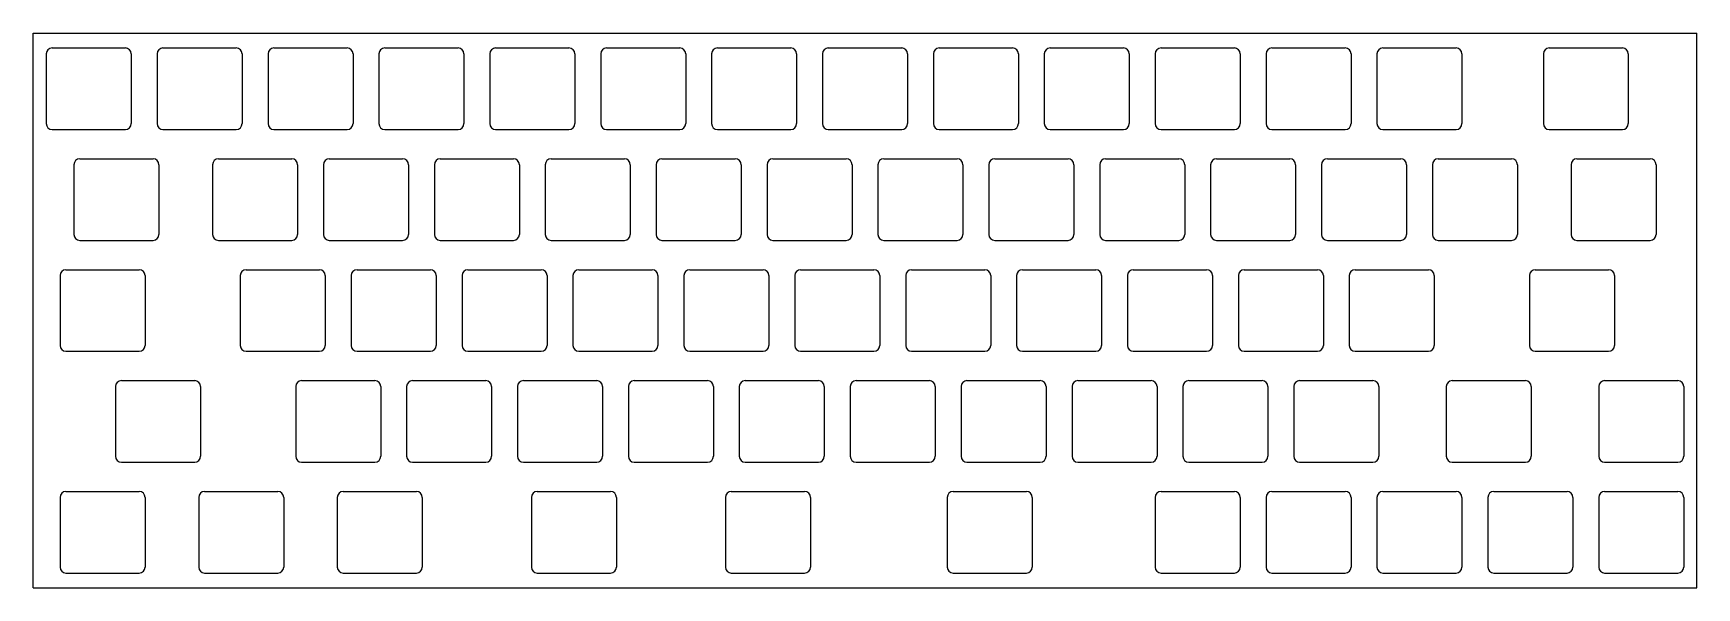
# Model space of a CAD drawing. Header units: millimetres. Extents: x 0 to 286, y -95 to 0.
import ezdxf

# ---------------------------------------------------------------- set-up
doc = ezdxf.new("R2010")
doc.units = ezdxf.units.MM

msp = doc.modelspace()

# ---------------------------------------------------------------- linework, layer by layer
for p, q in [((0, 0), (285.75, 0)), ((0, -95.25), (0, 0)), ((285.75, -95.25), (285.75, 0)), ((3.225, -2.525), (15.825, -2.525)), ((22.275, -2.525), (34.875, -2.525)), ((41.325, -2.525), (53.925, -2.525)), ((60.375, -2.525), (72.975, -2.525)), ((79.425, -2.525), (92.025, -2.525)), ((98.475, -2.525), (111.075, -2.525)), ((117.525, -2.525), (130.125, -2.525)), ((136.575, -2.525), (149.175, -2.525)), ((155.625, -2.525), (168.225, -2.525)), ((174.675, -2.525), (187.275, -2.525)), ((193.725, -2.525), (206.325, -2.525)), ((212.775, -2.525), (225.375, -2.525)), ((231.825, -2.525), (244.425, -2.525)), ((260.4, -2.525), (273, -2.525)), ((2.225, -3.525), (2.225, -15.525)), ((16.825, -3.525), (16.825, -15.525)), ((21.275, -3.525), (21.275, -15.525)), ((35.875, -3.525), (35.875, -15.525)), ((40.325, -3.525), (40.325, -15.525)), ((54.925, -3.525), (54.925, -15.525)), ((59.375, -3.525), (59.375, -15.525)), ((73.975, -3.525), (73.975, -15.525)), ((78.425, -3.525), (78.425, -15.525)), ((93.025, -3.525), (93.025, -15.525)), ((97.475, -3.525), (97.475, -15.525)), ((112.075, -3.525), (112.075, -15.525)), ((116.525, -3.525), (116.525, -15.525)), ((131.125, -3.525), (131.125, -15.525)), ((135.575, -3.525), (135.575, -15.525)), ((150.175, -3.525), (150.175, -15.525)), ((154.625, -3.525), (154.625, -15.525)), ((169.225, -3.525), (169.225, -15.525)), ((173.675, -3.525), (173.675, -15.525)), ((188.275, -3.525), (188.275, -15.525)), ((192.725, -3.525), (192.725, -15.525)), ((207.325, -3.525), (207.325, -15.525)), ((211.775, -3.525), (211.775, -15.525)), ((226.375, -3.525), (226.375, -15.525)), ((230.825, -3.525), (230.825, -15.525)), ((245.425, -3.525), (245.425, -15.525)), ((259.4, -3.525), (259.4, -15.525)), ((274, -3.525), (274, -15.525)), ((3.225, -16.525), (15.825, -16.525)), ((22.275, -16.525), (34.875, -16.525)), ((41.325, -16.525), (53.925, -16.525)), ((60.375, -16.525), (72.975, -16.525)), ((79.425, -16.525), (92.025, -16.525)), ((98.475, -16.525), (111.075, -16.525)), ((117.525, -16.525), (130.125, -16.525)), ((136.575, -16.525), (149.175, -16.525)), ((155.625, -16.525), (168.225, -16.525)), ((174.675, -16.525), (187.275, -16.525)), ((193.725, -16.525), (206.325, -16.525)), ((212.775, -16.525), (225.375, -16.525)), ((231.825, -16.525), (244.425, -16.525)), ((260.4, -16.525), (273, -16.525)), ((6.9875, -22.575), (6.9875, -34.575)), ((7.9875, -21.575), (20.5875, -21.575)), ((21.5875, -22.575), (21.5875, -34.575)), ((30.8, -22.575), (30.8, -34.575)), ((31.8, -21.575), (44.4, -21.575)), ((45.4, -22.575), (45.4, -34.575)), ((49.85, -22.575), (49.85, -34.575)), ((50.85, -21.575), (63.45, -21.575)), ((64.45, -22.575), (64.45, -34.575)), ((68.9, -22.575), (68.9, -34.575)), ((69.9, -21.575), (82.5, -21.575)), ((83.5, -22.575), (83.5, -34.575)), ((87.95, -22.575), (87.95, -34.575)), ((88.95, -21.575), (101.55, -21.575)), ((102.55, -22.575), (102.55, -34.575)), ((107, -22.575), (107, -34.575)), ((108, -21.575), (120.6, -21.575)), ((121.6, -22.575), (121.6, -34.575)), ((126.05, -22.575), (126.05, -34.575)), ((127.05, -21.575), (139.65, -21.575)), ((140.65, -22.575), (140.65, -34.575)), ((145.1, -22.575), (145.1, -34.575)), ((146.1, -21.575), (158.7, -21.575)), ((159.7, -22.575), (159.7, -34.575)), ((164.15, -22.575), (164.15, -34.575)), ((165.15, -21.575), (177.75, -21.575)), ((178.75, -22.575), (178.75, -34.575)), ((183.2, -22.575), (183.2, -34.575)), ((184.2, -21.575), (196.8, -21.575)), ((197.8, -22.575), (197.8, -34.575)), ((202.25, -22.575), (202.25, -34.575)), ((203.25, -21.575), (215.85, -21.575)), ((216.85, -22.575), (216.85, -34.575)), ((221.3, -22.575), (221.3, -34.575)), ((222.3, -21.575), (234.9, -21.575)), ((235.9, -22.575), (235.9, -34.575)), ((240.35, -22.575), (240.35, -34.575)), ((241.35, -21.575), (253.95, -21.575)), ((254.95, -22.575), (254.95, -34.575)), ((264.1625, -22.575), (264.1625, -34.575)), ((265.1625, -21.575), (277.7625, -21.575)), ((278.7625, -22.575), (278.7625, -34.575)), ((7.9875, -35.575), (20.5875, -35.575)), ((31.8, -35.575), (44.4, -35.575)), ((50.85, -35.575), (63.45, -35.575)), ((69.9, -35.575), (82.5, -35.575)), ((88.95, -35.575), (101.55, -35.575)), ((108, -35.575), (120.6, -35.575)), ((127.05, -35.575), (139.65, -35.575)), ((146.1, -35.575), (158.7, -35.575)), ((165.15, -35.575), (177.75, -35.575)), ((184.2, -35.575), (196.8, -35.575)), ((203.25, -35.575), (215.85, -35.575)), ((222.3, -35.575), (234.9, -35.575)), ((241.35, -35.575), (253.95, -35.575)), ((265.1625, -35.575), (277.7625, -35.575)), ((4.60625, -41.625), (4.60625, -53.625)), ((5.60625, -40.625), (18.20625, -40.625)), ((19.20625, -41.625), (19.20625, -53.625)), ((35.5625, -41.625), (35.5625, -53.625)), ((36.5625, -40.625), (49.1625, -40.625)), ((50.1625, -41.625), (50.1625, -53.625)), ((54.6125, -41.625), (54.6125, -53.625)), ((55.6125, -40.625), (68.2125, -40.625)), ((69.2125, -41.625), (69.2125, -53.625)), ((73.6625, -41.625), (73.6625, -53.625)), ((74.6625, -40.625), (87.2625, -40.625)), ((88.2625, -41.625), (88.2625, -53.625)), ((92.7125, -41.625), (92.7125, -53.625)), ((93.7125, -40.625), (106.3125, -40.625)), ((107.3125, -41.625), (107.3125, -53.625)), ((111.7625, -41.625), (111.7625, -53.625)), ((112.7625, -40.625), (125.3625, -40.625)), ((126.3625, -41.625), (126.3625, -53.625)), ((130.8125, -41.625), (130.8125, -53.625)), ((131.8125, -40.625), (144.4125, -40.625)), ((145.4125, -41.625), (145.4125, -53.625)), ((149.8625, -41.625), (149.8625, -53.625)), ((150.8625, -40.625), (163.4625, -40.625)), ((164.4625, -41.625), (164.4625, -53.625)), ((168.9125, -41.625), (168.9125, -53.625)), ((169.9125, -40.625), (182.5125, -40.625)), ((183.5125, -41.625), (183.5125, -53.625)), ((187.9625, -41.625), (187.9625, -53.625)), ((188.9625, -40.625), (201.5625, -40.625)), ((202.5625, -41.625), (202.5625, -53.625)), ((207.0125, -41.625), (207.0125, -53.625)), ((208.0125, -40.625), (220.6125, -40.625)), ((221.6125, -41.625), (221.6125, -53.625)), ((226.0625, -41.625), (226.0625, -53.625)), ((227.0625, -40.625), (239.6625, -40.625)), ((240.6625, -41.625), (240.6625, -53.625)), ((257.01875, -41.625), (257.01875, -53.625)), ((258.01875, -40.625), (270.61875, -40.625)), ((271.61875, -41.625), (271.61875, -53.625)), ((5.60625, -54.625), (18.20625, -54.625)), ((36.5625, -54.625), (49.1625, -54.625)), ((55.6125, -54.625), (68.2125, -54.625)), ((74.6625, -54.625), (87.2625, -54.625)), ((93.7125, -54.625), (106.3125, -54.625)), ((112.7625, -54.625), (125.3625, -54.625)), ((131.8125, -54.625), (144.4125, -54.625)), ((150.8625, -54.625), (163.4625, -54.625)), ((169.9125, -54.625), (182.5125, -54.625)), ((188.9625, -54.625), (201.5625, -54.625)), ((208.0125, -54.625), (220.6125, -54.625)), ((227.0625, -54.625), (239.6625, -54.625)), ((258.01875, -54.625), (270.61875, -54.625)), ((15.13125, -59.675), (27.73125, -59.675)), ((46.0875, -59.675), (58.6875, -59.675)), ((65.1375, -59.675), (77.7375, -59.675)), ((84.1875, -59.675), (96.7875, -59.675)), ((103.2375, -59.675), (115.8375, -59.675)), ((122.2875, -59.675), (134.8875, -59.675)), ((141.3375, -59.675), (153.9375, -59.675)), ((160.3875, -59.675), (172.9875, -59.675)), ((179.4375, -59.675), (192.0375, -59.675)), ((198.4875, -59.675), (211.0875, -59.675)), ((217.5375, -59.675), (230.1375, -59.675)), ((243.73125, -59.675), (256.33125, -59.675)), ((269.925, -59.675), (282.525, -59.675)), ((14.13125, -60.675), (14.13125, -72.675)), ((28.73125, -60.675), (28.73125, -72.675)), ((45.0875, -60.675), (45.0875, -72.675)), ((59.6875, -60.675), (59.6875, -72.675)), ((64.1375, -60.675), (64.1375, -72.675)), ((78.7375, -60.675), (78.7375, -72.675)), ((83.1875, -60.675), (83.1875, -72.675)), ((97.7875, -60.675), (97.7875, -72.675)), ((102.2375, -60.675), (102.2375, -72.675)), ((116.8375, -60.675), (116.8375, -72.675)), ((121.2875, -60.675), (121.2875, -72.675)), ((135.8875, -60.675), (135.8875, -72.675)), ((140.3375, -60.675), (140.3375, -72.675)), ((154.9375, -60.675), (154.9375, -72.675)), ((159.3875, -60.675), (159.3875, -72.675)), ((173.9875, -60.675), (173.9875, -72.675)), ((178.4375, -60.675), (178.4375, -72.675)), ((193.0375, -60.675), (193.0375, -72.675)), ((197.4875, -60.675), (197.4875, -72.675)), ((212.0875, -60.675), (212.0875, -72.675)), ((216.5375, -60.675), (216.5375, -72.675)), ((231.1375, -60.675), (231.1375, -72.675)), ((242.73125, -60.675), (242.73125, -72.675)), ((257.33125, -60.675), (257.33125, -72.675)), ((268.925, -60.675), (268.925, -72.675)), ((283.525, -60.675), (283.525, -72.675)), ((15.13125, -73.675), (27.73125, -73.675)), ((46.0875, -73.675), (58.6875, -73.675)), ((65.1375, -73.675), (77.7375, -73.675)), ((84.1875, -73.675), (96.7875, -73.675)), ((103.2375, -73.675), (115.8375, -73.675)), ((122.2875, -73.675), (134.8875, -73.675)), ((141.3375, -73.675), (153.9375, -73.675)), ((160.3875, -73.675), (172.9875, -73.675)), ((179.4375, -73.675), (192.0375, -73.675)), ((198.4875, -73.675), (211.0875, -73.675)), ((217.5375, -73.675), (230.1375, -73.675)), ((243.73125, -73.675), (256.33125, -73.675)), ((269.925, -73.675), (282.525, -73.675)), ((4.60625, -79.725), (4.60625, -91.725)), ((5.60625, -78.725), (18.20625, -78.725)), ((19.20625, -79.725), (19.20625, -91.725)), ((28.41875, -79.725), (28.41875, -91.725)), ((29.41875, -78.725), (42.01875, -78.725)), ((43.01875, -79.725), (43.01875, -91.725)), ((52.23125, -79.725), (52.23125, -91.725)), ((53.23125, -78.725), (65.83125, -78.725)), ((66.83125, -79.725), (66.83125, -91.725)), ((85.56875, -79.725), (85.56875, -91.725)), ((86.56875, -78.725), (99.16875, -78.725)), ((100.16875, -79.725), (100.16875, -91.725)), ((118.90625, -79.725), (118.90625, -91.725)), ((119.90625, -78.725), (132.50625, -78.725)), ((133.50625, -79.725), (133.50625, -91.725)), ((157.00625, -79.725), (157.00625, -91.725)), ((158.00625, -78.725), (170.60625, -78.725)), ((171.60625, -79.725), (171.60625, -91.725)), ((192.725, -79.725), (192.725, -91.725)), ((193.725, -78.725), (206.325, -78.725)), ((207.325, -79.725), (207.325, -91.725)), ((211.775, -79.725), (211.775, -91.725)), ((212.775, -78.725), (225.375, -78.725)), ((226.375, -79.725), (226.375, -91.725)), ((230.825, -79.725), (230.825, -91.725)), ((231.825, -78.725), (244.425, -78.725)), ((245.425, -79.725), (245.425, -91.725)), ((249.875, -79.725), (249.875, -91.725)), ((250.875, -78.725), (263.475, -78.725)), ((264.475, -79.725), (264.475, -91.725)), ((268.925, -79.725), (268.925, -91.725)), ((269.925, -78.725), (282.525, -78.725)), ((283.525, -79.725), (283.525, -91.725)), ((5.60625, -92.725), (18.20625, -92.725)), ((29.41875, -92.725), (42.01875, -92.725)), ((53.23125, -92.725), (65.83125, -92.725)), ((86.56875, -92.725), (99.16875, -92.725)), ((119.90625, -92.725), (132.50625, -92.725)), ((158.00625, -92.725), (170.60625, -92.725)), ((193.725, -92.725), (206.325, -92.725)), ((212.775, -92.725), (225.375, -92.725)), ((231.825, -92.725), (244.425, -92.725)), ((250.875, -92.725), (263.475, -92.725)), ((269.925, -92.725), (282.525, -92.725)), ((0, -95.25), (285.75, -95.25))]:
    msp.add_line(p, q)
for centre, start, end in [((3.225, -3.525), 90, 180), ((15.825, -3.525), 0, 90), ((22.275, -3.525), 90, 180), ((34.875, -3.525), 0, 90), ((41.325, -3.525), 90, 180), ((53.925, -3.525), 0, 90), ((60.375, -3.525), 90, 180), ((72.975, -3.525), 0, 90), ((79.425, -3.525), 90, 180), ((92.025, -3.525), 0, 90), ((98.475, -3.525), 90, 180), ((111.075, -3.525), 0, 90), ((117.525, -3.525), 90, 180), ((130.125, -3.525), 0, 90), ((136.575, -3.525), 90, 180), ((149.175, -3.525), 0, 90), ((155.625, -3.525), 90, 180), ((168.225, -3.525), 0, 90), ((174.675, -3.525), 90, 180), ((187.275, -3.525), 0, 90), ((193.725, -3.525), 90, 180), ((206.325, -3.525), 0, 90), ((212.775, -3.525), 90, 180), ((225.375, -3.525), 0, 90), ((231.825, -3.525), 90, 180), ((244.425, -3.525), 0, 90), ((260.4, -3.525), 90, 180), ((273, -3.525), 0, 90), ((3.225, -15.525), 180, 270), ((15.825, -15.525), 270, 0), ((22.275, -15.525), 180, 270), ((34.875, -15.525), 270, 0), ((41.325, -15.525), 180, 270), ((53.925, -15.525), 270, 0), ((60.375, -15.525), 180, 270), ((72.975, -15.525), 270, 0), ((79.425, -15.525), 180, 270), ((92.025, -15.525), 270, 0), ((98.475, -15.525), 180, 270), ((111.075, -15.525), 270, 0), ((117.525, -15.525), 180, 270), ((130.125, -15.525), 270, 0), ((136.575, -15.525), 180, 270), ((149.175, -15.525), 270, 0), ((155.625, -15.525), 180, 270), ((168.225, -15.525), 270, 0), ((174.675, -15.525), 180, 270), ((187.275, -15.525), 270, 0), ((193.725, -15.525), 180, 270), ((206.325, -15.525), 270, 0), ((212.775, -15.525), 180, 270), ((225.375, -15.525), 270, 0), ((231.825, -15.525), 180, 270), ((244.425, -15.525), 270, 0), ((260.4, -15.525), 180, 270), ((273, -15.525), 270, 0), ((7.9875, -22.575), 90, 180), ((20.5875, -22.575), 0, 90), ((31.8, -22.575), 90, 180), ((44.4, -22.575), 0, 90), ((50.85, -22.575), 90, 180), ((63.45, -22.575), 0, 90), ((69.9, -22.575), 90, 180), ((82.5, -22.575), 0, 90), ((88.95, -22.575), 90, 180), ((101.55, -22.575), 0, 90), ((108, -22.575), 90, 180), ((120.6, -22.575), 0, 90), ((127.05, -22.575), 90, 180), ((139.65, -22.575), 0, 90), ((146.1, -22.575), 90, 180), ((158.7, -22.575), 0, 90), ((165.15, -22.575), 90, 180), ((177.75, -22.575), 0, 90), ((184.2, -22.575), 90, 180), ((196.8, -22.575), 0, 90), ((203.25, -22.575), 90, 180), ((215.85, -22.575), 0, 90), ((222.3, -22.575), 90, 180), ((234.9, -22.575), 0, 90), ((241.35, -22.575), 90, 180), ((253.95, -22.575), 0, 90), ((265.1625, -22.575), 90, 180), ((277.7625, -22.575), 0, 90), ((7.9875, -34.575), 180, 270), ((20.5875, -34.575), 270, 0), ((31.8, -34.575), 180, 270), ((44.4, -34.575), 270, 0), ((50.85, -34.575), 180, 270), ((63.45, -34.575), 270, 0), ((69.9, -34.575), 180, 270), ((82.5, -34.575), 270, 0), ((88.95, -34.575), 180, 270), ((101.55, -34.575), 270, 0), ((108, -34.575), 180, 270), ((120.6, -34.575), 270, 0), ((127.05, -34.575), 180, 270), ((139.65, -34.575), 270, 0), ((146.1, -34.575), 180, 270), ((158.7, -34.575), 270, 0), ((165.15, -34.575), 180, 270), ((177.75, -34.575), 270, 0), ((184.2, -34.575), 180, 270), ((196.8, -34.575), 270, 0), ((203.25, -34.575), 180, 270), ((215.85, -34.575), 270, 0), ((222.3, -34.575), 180, 270), ((234.9, -34.575), 270, 0), ((241.35, -34.575), 180, 270), ((253.95, -34.575), 270, 0), ((265.1625, -34.575), 180, 270), ((277.7625, -34.575), 270, 0), ((5.60625, -41.625), 90, 180), ((18.20625, -41.625), 0, 90), ((36.5625, -41.625), 90, 180), ((49.1625, -41.625), 0, 90), ((55.6125, -41.625), 90, 180), ((68.2125, -41.625), 0, 90), ((74.6625, -41.625), 90, 180), ((87.2625, -41.625), 0, 90), ((93.7125, -41.625), 90, 180), ((106.3125, -41.625), 0, 90), ((112.7625, -41.625), 90, 180), ((125.3625, -41.625), 0, 90), ((131.8125, -41.625), 90, 180), ((144.4125, -41.625), 0, 90), ((150.8625, -41.625), 90, 180), ((163.4625, -41.625), 0, 90), ((169.9125, -41.625), 90, 180), ((182.5125, -41.625), 0, 90), ((188.9625, -41.625), 90, 180), ((201.5625, -41.625), 0, 90), ((208.0125, -41.625), 90, 180), ((220.6125, -41.625), 0, 90), ((227.0625, -41.625), 90, 180), ((239.6625, -41.625), 0, 90), ((258.01875, -41.625), 90, 180), ((270.61875, -41.625), 0, 90), ((5.60625, -53.625), 180, 270), ((18.20625, -53.625), 270, 0), ((36.5625, -53.625), 180, 270), ((49.1625, -53.625), 270, 0), ((55.6125, -53.625), 180, 270), ((68.2125, -53.625), 270, 0), ((74.6625, -53.625), 180, 270), ((87.2625, -53.625), 270, 0), ((93.7125, -53.625), 180, 270), ((106.3125, -53.625), 270, 0), ((112.7625, -53.625), 180, 270), ((125.3625, -53.625), 270, 0), ((131.8125, -53.625), 180, 270), ((144.4125, -53.625), 270, 0), ((150.8625, -53.625), 180, 270), ((163.4625, -53.625), 270, 0), ((169.9125, -53.625), 180, 270), ((182.5125, -53.625), 270, 0), ((188.9625, -53.625), 180, 270), ((201.5625, -53.625), 270, 0), ((208.0125, -53.625), 180, 270), ((220.6125, -53.625), 270, 0), ((227.0625, -53.625), 180, 270), ((239.6625, -53.625), 270, 0), ((258.01875, -53.625), 180, 270), ((270.61875, -53.625), 270, 0), ((15.13125, -60.675), 90, 180), ((27.73125, -60.675), 0, 90), ((46.0875, -60.675), 90, 180), ((58.6875, -60.675), 0, 90), ((65.1375, -60.675), 90, 180), ((77.7375, -60.675), 0, 90), ((84.1875, -60.675), 90, 180), ((96.7875, -60.675), 0, 90), ((103.2375, -60.675), 90, 180), ((115.8375, -60.675), 0, 90), ((122.2875, -60.675), 90, 180), ((134.8875, -60.675), 0, 90), ((141.3375, -60.675), 90, 180), ((153.9375, -60.675), 0, 90), ((160.3875, -60.675), 90, 180), ((172.9875, -60.675), 0, 90), ((179.4375, -60.675), 90, 180), ((192.0375, -60.675), 0, 90), ((198.4875, -60.675), 90, 180), ((211.0875, -60.675), 0, 90), ((217.5375, -60.675), 90, 180), ((230.1375, -60.675), 0, 90), ((243.73125, -60.675), 90, 180), ((256.33125, -60.675), 0, 90), ((269.925, -60.675), 90, 180), ((282.525, -60.675), 0, 90), ((15.13125, -72.675), 180, 270), ((27.73125, -72.675), 270, 0), ((46.0875, -72.675), 180, 270), ((58.6875, -72.675), 270, 0), ((65.1375, -72.675), 180, 270), ((77.7375, -72.675), 270, 0), ((84.1875, -72.675), 180, 270), ((96.7875, -72.675), 270, 0), ((103.2375, -72.675), 180, 270), ((115.8375, -72.675), 270, 0), ((122.2875, -72.675), 180, 270), ((134.8875, -72.675), 270, 0), ((141.3375, -72.675), 180, 270), ((153.9375, -72.675), 270, 0), ((160.3875, -72.675), 180, 270), ((172.9875, -72.675), 270, 0), ((179.4375, -72.675), 180, 270), ((192.0375, -72.675), 270, 0), ((198.4875, -72.675), 180, 270), ((211.0875, -72.675), 270, 0), ((217.5375, -72.675), 180, 270), ((230.1375, -72.675), 270, 0), ((243.73125, -72.675), 180, 270), ((256.33125, -72.675), 270, 0), ((269.925, -72.675), 180, 270), ((282.525, -72.675), 270, 0), ((5.60625, -79.725), 90, 180), ((18.20625, -79.725), 0, 90), ((29.41875, -79.725), 90, 180), ((42.01875, -79.725), 0, 90), ((53.23125, -79.725), 90, 180), ((65.83125, -79.725), 0, 90), ((86.56875, -79.725), 90, 180), ((99.16875, -79.725), 0, 90), ((119.90625, -79.725), 90, 180), ((132.50625, -79.725), 0, 90), ((158.00625, -79.725), 90, 180), ((170.60625, -79.725), 0, 90), ((193.725, -79.725), 90, 180), ((206.325, -79.725), 0, 90), ((212.775, -79.725), 90, 180), ((225.375, -79.725), 0, 90), ((231.825, -79.725), 90, 180), ((244.425, -79.725), 0, 90), ((250.875, -79.725), 90, 180), ((263.475, -79.725), 0, 90), ((269.925, -79.725), 90, 180), ((282.525, -79.725), 0, 90), ((5.60625, -91.725), 180, 270), ((18.20625, -91.725), 270, 0), ((29.41875, -91.725), 180, 270), ((42.01875, -91.725), 270, 0), ((53.23125, -91.725), 180, 270), ((65.83125, -91.725), 270, 0), ((86.56875, -91.725), 180, 270), ((99.16875, -91.725), 270, 0), ((119.90625, -91.725), 180, 270), ((132.50625, -91.725), 270, 0), ((158.00625, -91.725), 180, 270), ((170.60625, -91.725), 270, 0), ((193.725, -91.725), 180, 270), ((206.325, -91.725), 270, 0), ((212.775, -91.725), 180, 270), ((225.375, -91.725), 270, 0), ((231.825, -91.725), 180, 270), ((244.425, -91.725), 270, 0), ((250.875, -91.725), 180, 270), ((263.475, -91.725), 270, 0), ((269.925, -91.725), 180, 270), ((282.525, -91.725), 270, 0)]:
    msp.add_arc(centre, 1, start, end)

doc.saveas('drawing.dxf')
